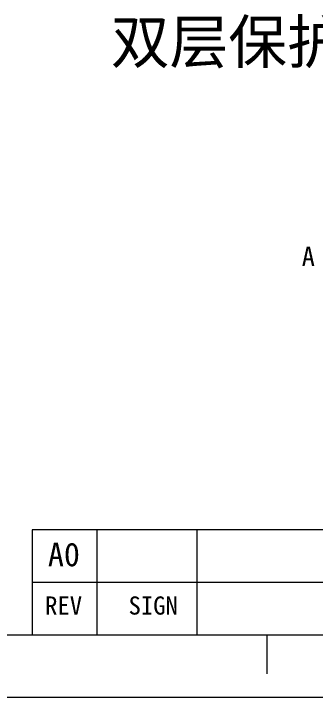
# Model space of a CAD drawing. Header units: inches. Extents: x 384 to 1427, y -468 to -47.
# Drawn here: x 1087.1 to 1128.6, y -467.9 to -374.2 of the extents above; entities that cross this region are included whole.
import ezdxf
from ezdxf.enums import TextEntityAlignment as Align

# ---------------------------------------------------------------- set-up
doc = ezdxf.new("R2010")
doc.units = ezdxf.units.IN
doc.header["$LTSCALE"] = 1.21
doc.header["$MEASUREMENT"] = 0
doc.layers.get('0').update_dxf_attribs({"linetype": 'CONTINUOUS'})
doc.layers.add('DIM', color=123, linetype='CONTINUOUS', lineweight=9)
doc.styles.add('仿宋', font='', dxfattribs={"height": 2.5})
doc.styles.add('宋体', font='')
doc.styles.add('黑体', font='')
doc.styles.get('仿宋').set_extended_font_data('FangSong_GB2312')
doc.styles.get('宋体').set_extended_font_data('SimSun')
doc.styles.get('黑体').set_extended_font_data('楷体_GB2312')

msp = doc.modelspace()

# ---------------------------------------------------------------- linework, layer by layer
at = {"color": 4, "linetype": 'Continuous', "lineweight": 5}
for p, q in [((1206.2823, -444.9399), (1089.6158, -444.9399)), ((1098.4488, -444.9399), (1098.4488, -459.2966)), ((1112.2047, -444.9399), (1112.2047, -459.2966)), ((1206.2823, -452.1183), (1089.6158, -452.1183))]:
    msp.add_line(p, q, dxfattribs=at)
at = {"linetype": 'Continuous', "lineweight": 5}
for p, q in [((924.0043, -459.2967), (1418.4354, -459.2966)), ((1121.7939, -459.2966), (1121.7939, -464.6516))]:
    msp.add_line(p, q, dxfattribs=at)
at = {"color": 7, "linetype": 'Continuous', "lineweight": 5}
msp.add_line((915.4364, -467.8645), (1427.0033, -467.8645), dxfattribs=at)
at = {"color": 4, "linetype": 'Continuous', "lineweight": 5}
msp.add_lwpolyline([(1089.6158, -444.9399), (1089.6158, -459.2966), (1418.4354, -459.2966), (1418.4354, -407.461), (1206.2823, -407.461), (1206.2823, -459.2966)], dxfattribs=at)

# ---------------------------------------------------------------- texts
at = {"color": 1, "linetype": 'Continuous', "lineweight": 5, "style": '宋体'}
msp.add_text('A0', height=3.22459, rotation=0.000003, dxfattribs=at).set_placement((1093.9557, -449.9161), align=Align.CENTER)
at = {"color": 4, "linetype": 'Continuous', "lineweight": 5, "style": '宋体'}
for s, p in [('REV', (1093.913, -456.5351)), ('SIGN', (1106.2012, -456.5351))]:
    msp.add_text(s, height=2.48811, rotation=0.000003, dxfattribs=at).set_placement(p, align=Align.CENTER)
at = {"color": 2, "lineweight": 5, "insert": (1100.3946, -375.147), "char_height": 5.9013, "width": 116.086366, "attachment_point": 1, "rotation": 0.000003, "style": '黑体'}
msp.add_mtext('{\\fSimSun|b1|i0|c134|p2;\\C4;双层保护膜出货！！}', dxfattribs=at)
at = {"layer": 'DIM', "color": 1, "lineweight": 5, "insert": (1126.575, -406.1641), "char_height": 2.646, "width": 31.073651, "attachment_point": 1, "style": '仿宋'}
msp.add_mtext('{\\fSimSun|b0|i0|c134|p2;A}', dxfattribs=at)

doc.saveas('drawing.dxf')
